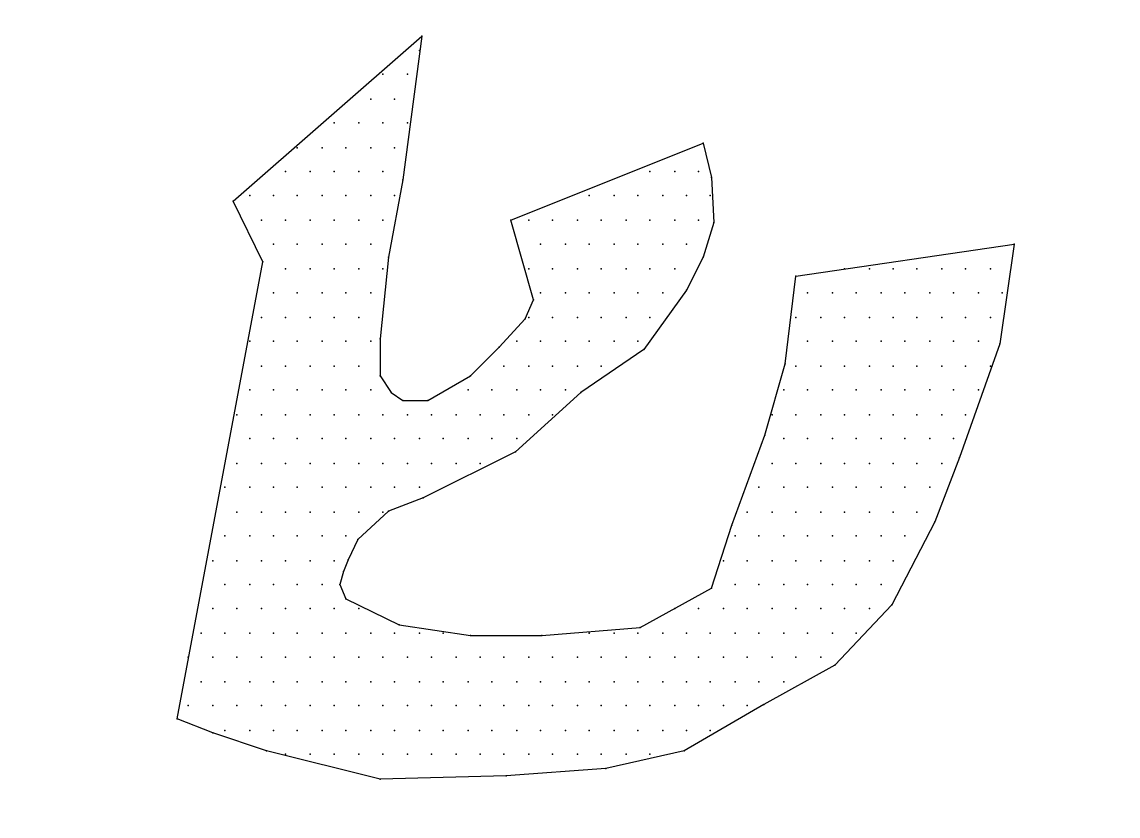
# Model space of a CAD drawing. Extents: x 180421 to 181317, y 668879 to 669680.
# Drawn here: x 180583.52 to 180588.394, y 669600.748 to 669604.28 of the extents above; entities that cross this region are included whole.
import ezdxf

# ---------------------------------------------------------------- set-up
doc = ezdxf.new("R2010")
doc.units = 0
doc.header["$LTSCALE"] = 2.5
doc.header["$MEASUREMENT"] = 0
doc.layers.add('KOTERET', color=1, linetype='CONTINUOUS')

msp = doc.modelspace()

# ---------------------------------------------------------------- linework, layer by layer
at = {"layer": 'KOTERET', "color": 1, "linetype": 'Continuous'}
for points in [[(180622.0816, 669630.2263, 0.06433), (180609.3401, 669633.7416, 0.055067), (180598.0185, 669634.0794, 0.081051), (180584.6436, 669631.3295, 0.05642), (180576.1722, 669626.9486, 0.170965), (180569.6589, 669619.3533, 0.076819), (180568.6666, 669614.8616, 0.118306), (180570.2554, 669608.0158, 0.129737), (180575.3329, 669602.2468, 0.070189), (180585.2717, 669597.0109, 0.047922), (180592.7245, 669595.116, 0.049022), (180603.3916, 669594.3507, 0.072792), (180618.9939, 669597.0531, 0.1248), (180629.2441, 669602.6585, 0.103709), (180634.8759, 669610.6232, 0.036886), (180635.2876, 669612.3703, 0.106536), (180635.0026, 669617.4954, 0.106243), (180629.9355, 669625.2332, 0.106919), (180622.0816, 669630.2263)], [(180592.9145, 669596.2614, 0.049045), (180603.36, 669595.5119, 0.072972), (180618.6666, 669598.1721, 0.125195), (180628.4524, 669603.5083, 0.103069), (180633.7886, 669611.0297, 0.035565), (180634.1422, 669612.5551, 0.105225), (180633.8994, 669617.1365, 0.105504), (180629.1227, 669624.4098, 0.107235), (180621.6594, 669629.1496, 0.064474), (180609.1765, 669632.591, 0.055181), (180598.0871, 669632.9235, 0.081162), (180585.0606, 669630.2474, 0.05669), (180576.7844, 669625.9616, 0.171614), (180570.7409, 669618.9363, 0.076301), (180569.8278, 669614.8194, 0.117637), (180571.2952, 669608.5384, 0.130118), (180575.998, 669603.2022, 0.070334), (180585.6676, 669598.1034, 0.047983), (180592.9145, 669596.2614)]]:
    msp.add_lwpolyline(points, format="xyb", dxfattribs=at)
at = {"layer": 'KOTERET', "color": 2, "linetype": 'Continuous'}
for points in [[(180584.4589, 669603.4819), (180585.2981, 669604.2156)], [(180585.2981, 669604.2156), (180585.2137, 669603.5769)], [(180585.2876, 669604.1522), (180585.2876, 669604.1522)], [(180585.1239, 669604.0467), (180585.1239, 669604.0467)], [(180585.2348, 669604.0467), (180585.2348, 669604.0467)], [(180585.0712, 669603.9358), (180585.0712, 669603.9358)], [(180585.1767, 669603.9358), (180585.1767, 669603.9358)], [(180584.9075, 669603.8303), (180584.9075, 669603.8303)], [(180585.0184, 669603.8303), (180585.0184, 669603.8303)], [(180585.1239, 669603.8303), (180585.1239, 669603.8303)], [(180585.2348, 669603.8303), (180585.2348, 669603.8303)], [(180585.694, 669603.3974), (180586.549, 669603.7405)], [(180586.549, 669603.7405), (180586.586, 669603.5875)], [(180584.7439, 669603.7194), (180584.7439, 669603.7194)], [(180584.8547, 669603.7194), (180584.8547, 669603.7194)], [(180584.9603, 669603.7194), (180584.9603, 669603.7194)], [(180585.0712, 669603.7194), (180585.0712, 669603.7194)], [(180585.1767, 669603.7194), (180585.1767, 669603.7194)], [(180584.6911, 669603.6138), (180584.6911, 669603.6138)], [(180584.802, 669603.6138), (180584.802, 669603.6138)], [(180584.9075, 669603.6138), (180584.9075, 669603.6138)], [(180585.0184, 669603.6138), (180585.0184, 669603.6138)], [(180585.1239, 669603.6138), (180585.1239, 669603.6138)], [(180586.3115, 669603.6138), (180586.3115, 669603.6138)], [(180586.4224, 669603.6138), (180586.4224, 669603.6138)], [(180586.5279, 669603.6138), (180586.5279, 669603.6138)], [(180585.2137, 669603.5769), (180585.1503, 669603.2338)], [(180586.586, 669603.5875), (180586.5965, 669603.3869)], [(180584.5328, 669603.5083), (180584.5328, 669603.5083)], [(180584.6383, 669603.5083), (180584.6383, 669603.5083)], [(180584.7439, 669603.5083), (180584.7439, 669603.5083)], [(180584.8547, 669603.5083), (180584.8547, 669603.5083)], [(180584.9603, 669603.5083), (180584.9603, 669603.5083)], [(180585.0712, 669603.5083), (180585.0712, 669603.5083)], [(180585.1767, 669603.5083), (180585.1767, 669603.5083)], [(180586.0423, 669603.5083), (180586.0423, 669603.5083)], [(180586.1532, 669603.5083), (180586.1532, 669603.5083)], [(180586.2587, 669603.5083), (180586.2587, 669603.5083)], [(180586.3696, 669603.5083), (180586.3696, 669603.5083)], [(180586.4751, 669603.5083), (180586.4751, 669603.5083)], [(180586.5807, 669603.5083), (180586.5807, 669603.5083)], [(180584.5908, 669603.2127), (180584.4589, 669603.4819)], [(180584.5856, 669603.3974), (180584.5856, 669603.3974)], [(180584.6911, 669603.3974), (180584.6911, 669603.3974)], [(180584.802, 669603.3974), (180584.802, 669603.3974)], [(180584.9075, 669603.3974), (180584.9075, 669603.3974)], [(180585.0184, 669603.3974), (180585.0184, 669603.3974)], [(180585.1239, 669603.3974), (180585.1239, 669603.3974)], [(180585.7943, 669603.0438), (180585.694, 669603.3974)], [(180585.7731, 669603.3974), (180585.7731, 669603.3974)], [(180585.8787, 669603.3974), (180585.8787, 669603.3974)], [(180585.9896, 669603.3974), (180585.9896, 669603.3974)], [(180586.0951, 669603.3974), (180586.0951, 669603.3974)], [(180586.206, 669603.3974), (180586.206, 669603.3974)], [(180586.3115, 669603.3974), (180586.3115, 669603.3974)], [(180586.4224, 669603.3974), (180586.4224, 669603.3974)], [(180586.5279, 669603.3974), (180586.5279, 669603.3974)], [(180586.5965, 669603.3869), (180586.549, 669603.2338)], [(180584.6383, 669603.2919), (180584.6383, 669603.2919)], [(180584.7439, 669603.2919), (180584.7439, 669603.2919)], [(180584.8547, 669603.2919), (180584.8547, 669603.2919)], [(180584.9603, 669603.2919), (180584.9603, 669603.2919)], [(180585.0712, 669603.2919), (180585.0712, 669603.2919)], [(180585.8259, 669603.2919), (180585.8259, 669603.2919)], [(180585.9368, 669603.2919), (180585.9368, 669603.2919)], [(180586.0423, 669603.2919), (180586.0423, 669603.2919)], [(180586.1532, 669603.2919), (180586.1532, 669603.2919)], [(180586.2587, 669603.2919), (180586.2587, 669603.2919)], [(180586.3696, 669603.2919), (180586.3696, 669603.2919)], [(180586.4751, 669603.2919), (180586.4751, 669603.2919)], [(180586.9607, 669603.1494), (180587.9319, 669603.2919)], [(180587.9319, 669603.2919), (180587.8686, 669602.8485)], [(180584.2108, 669601.1806), (180584.5908, 669603.2127)], [(180585.1503, 669603.2338), (180585.1134, 669602.8696)], [(180586.549, 669603.2338), (180586.4751, 669603.086)], [(180584.6911, 669603.181), (180584.6911, 669603.181)], [(180584.802, 669603.181), (180584.802, 669603.181)], [(180584.9075, 669603.181), (180584.9075, 669603.181)], [(180585.0184, 669603.181), (180585.0184, 669603.181)], [(180585.1239, 669603.181), (180585.1239, 669603.181)], [(180585.7731, 669603.181), (180585.7731, 669603.181)], [(180585.8787, 669603.181), (180585.8787, 669603.181)], [(180585.9896, 669603.181), (180585.9896, 669603.181)], [(180586.0951, 669603.181), (180586.0951, 669603.181)], [(180586.206, 669603.181), (180586.206, 669603.181)], [(180586.3115, 669603.181), (180586.3115, 669603.181)], [(180586.4224, 669603.181), (180586.4224, 669603.181)], [(180587.1771, 669603.181), (180587.1771, 669603.181)], [(180587.288, 669603.181), (180587.288, 669603.181)], [(180587.3935, 669603.181), (180587.3935, 669603.181)], [(180587.4991, 669603.181), (180587.4991, 669603.181)], [(180587.6099, 669603.181), (180587.6099, 669603.181)], [(180587.7155, 669603.181), (180587.7155, 669603.181)], [(180587.8264, 669603.181), (180587.8264, 669603.181)], [(180586.9132, 669602.7588), (180586.9607, 669603.1494)], [(180584.6383, 669603.0755), (180584.6383, 669603.0755)], [(180584.7439, 669603.0755), (180584.7439, 669603.0755)], [(180584.8547, 669603.0755), (180584.8547, 669603.0755)], [(180584.9603, 669603.0755), (180584.9603, 669603.0755)], [(180585.0712, 669603.0755), (180585.0712, 669603.0755)], [(180585.8259, 669603.0755), (180585.8259, 669603.0755)], [(180585.9368, 669603.0755), (180585.9368, 669603.0755)], [(180586.0423, 669603.0755), (180586.0423, 669603.0755)], [(180586.1532, 669603.0755), (180586.1532, 669603.0755)], [(180586.2587, 669603.0755), (180586.2587, 669603.0755)], [(180586.4751, 669603.086), (180586.2851, 669602.8221)], [(180586.3696, 669603.0755), (180586.3696, 669603.0755)], [(180587.0135, 669603.0755), (180587.0135, 669603.0755)], [(180587.1244, 669603.0755), (180587.1244, 669603.0755)], [(180587.2299, 669603.0755), (180587.2299, 669603.0755)], [(180587.3408, 669603.0755), (180587.3408, 669603.0755)], [(180587.4463, 669603.0755), (180587.4463, 669603.0755)], [(180587.5572, 669603.0755), (180587.5572, 669603.0755)], [(180587.6627, 669603.0755), (180587.6627, 669603.0755)], [(180587.7736, 669603.0755), (180587.7736, 669603.0755)], [(180587.8791, 669603.0755), (180587.8791, 669603.0755)], [(180585.7573, 669602.9594), (180585.7943, 669603.0438)], [(180584.5856, 669602.9646), (180584.5856, 669602.9646)], [(180584.6911, 669602.9646), (180584.6911, 669602.9646)], [(180584.802, 669602.9646), (180584.802, 669602.9646)], [(180584.9075, 669602.9646), (180584.9075, 669602.9646)], [(180585.0184, 669602.9646), (180585.0184, 669602.9646)], [(180585.6412, 669602.8327), (180585.7573, 669602.9594)], [(180585.7731, 669602.9646), (180585.7731, 669602.9646)], [(180585.8787, 669602.9646), (180585.8787, 669602.9646)], [(180585.9896, 669602.9646), (180585.9896, 669602.9646)], [(180586.0951, 669602.9646), (180586.0951, 669602.9646)], [(180586.206, 669602.9646), (180586.206, 669602.9646)], [(180586.3115, 669602.9646), (180586.3115, 669602.9646)], [(180586.9607, 669602.9646), (180586.9607, 669602.9646)], [(180587.0716, 669602.9646), (180587.0716, 669602.9646)], [(180587.1771, 669602.9646), (180587.1771, 669602.9646)], [(180587.288, 669602.9646), (180587.288, 669602.9646)], [(180587.3935, 669602.9646), (180587.3935, 669602.9646)], [(180587.4991, 669602.9646), (180587.4991, 669602.9646)], [(180587.6099, 669602.9646), (180587.6099, 669602.9646)], [(180587.7155, 669602.9646), (180587.7155, 669602.9646)], [(180587.8264, 669602.9646), (180587.8264, 669602.9646)], [(180584.5328, 669602.8591), (180584.5328, 669602.8591)], [(180584.6383, 669602.8591), (180584.6383, 669602.8591)], [(180584.7439, 669602.8591), (180584.7439, 669602.8591)], [(180584.8547, 669602.8591), (180584.8547, 669602.8591)], [(180584.9603, 669602.8591), (180584.9603, 669602.8591)], [(180585.0712, 669602.8591), (180585.0712, 669602.8591)], [(180585.1134, 669602.8696), (180585.1134, 669602.706)], [(180585.7204, 669602.8591), (180585.7204, 669602.8591)], [(180585.8259, 669602.8591), (180585.8259, 669602.8591)], [(180585.9368, 669602.8591), (180585.9368, 669602.8591)], [(180586.0423, 669602.8591), (180586.0423, 669602.8591)], [(180586.1532, 669602.8591), (180586.1532, 669602.8591)], [(180586.2587, 669602.8591), (180586.2587, 669602.8591)], [(180587.0135, 669602.8591), (180587.0135, 669602.8591)], [(180587.1244, 669602.8591), (180587.1244, 669602.8591)], [(180587.2299, 669602.8591), (180587.2299, 669602.8591)], [(180587.3408, 669602.8591), (180587.3408, 669602.8591)], [(180587.4463, 669602.8591), (180587.4463, 669602.8591)], [(180587.5572, 669602.8591), (180587.5572, 669602.8591)], [(180587.6627, 669602.8591), (180587.6627, 669602.8591)], [(180587.7736, 669602.8591), (180587.7736, 669602.8591)], [(180585.5145, 669602.706), (180585.6412, 669602.8327)], [(180586.2851, 669602.8221), (180586.0054, 669602.6321)], [(180587.8686, 669602.8485), (180587.6891, 669602.3418)], [(180584.5856, 669602.7482), (180584.5856, 669602.7482)], [(180584.6911, 669602.7482), (180584.6911, 669602.7482)], [(180584.802, 669602.7482), (180584.802, 669602.7482)], [(180584.9075, 669602.7482), (180584.9075, 669602.7482)], [(180585.0184, 669602.7482), (180585.0184, 669602.7482)], [(180585.6623, 669602.7482), (180585.6623, 669602.7482)], [(180585.7731, 669602.7482), (180585.7731, 669602.7482)], [(180585.8787, 669602.7482), (180585.8787, 669602.7482)], [(180585.9896, 669602.7482), (180585.9896, 669602.7482)], [(180586.0951, 669602.7482), (180586.0951, 669602.7482)], [(180586.8235, 669602.4421), (180586.9132, 669602.7588)], [(180586.9607, 669602.7482), (180586.9607, 669602.7482)], [(180587.0716, 669602.7482), (180587.0716, 669602.7482)], [(180587.1771, 669602.7482), (180587.1771, 669602.7482)], [(180587.288, 669602.7482), (180587.288, 669602.7482)], [(180587.3935, 669602.7482), (180587.3935, 669602.7482)], [(180587.4991, 669602.7482), (180587.4991, 669602.7482)], [(180587.6099, 669602.7482), (180587.6099, 669602.7482)], [(180587.7155, 669602.7482), (180587.7155, 669602.7482)], [(180587.8264, 669602.7482), (180587.8264, 669602.7482)], [(180585.1134, 669602.706), (180585.1609, 669602.6321)], [(180585.3245, 669602.5952), (180585.5145, 669602.706)], [(180584.5328, 669602.6427), (180584.5328, 669602.6427)], [(180584.6383, 669602.6427), (180584.6383, 669602.6427)], [(180584.7439, 669602.6427), (180584.7439, 669602.6427)], [(180584.8547, 669602.6427), (180584.8547, 669602.6427)], [(180584.9603, 669602.6427), (180584.9603, 669602.6427)], [(180585.0712, 669602.6427), (180585.0712, 669602.6427)], [(180585.1609, 669602.6321), (180585.2137, 669602.5952)], [(180585.504, 669602.6427), (180585.504, 669602.6427)], [(180585.6095, 669602.6427), (180585.6095, 669602.6427)], [(180586.0054, 669602.6321), (180585.7151, 669602.3682)], [(180585.7204, 669602.6427), (180585.7204, 669602.6427)], [(180585.8259, 669602.6427), (180585.8259, 669602.6427)], [(180585.9368, 669602.6427), (180585.9368, 669602.6427)], [(180586.908, 669602.6427), (180586.908, 669602.6427)], [(180587.0135, 669602.6427), (180587.0135, 669602.6427)], [(180587.1244, 669602.6427), (180587.1244, 669602.6427)], [(180587.2299, 669602.6427), (180587.2299, 669602.6427)], [(180587.3408, 669602.6427), (180587.3408, 669602.6427)], [(180587.4463, 669602.6427), (180587.4463, 669602.6427)], [(180587.5572, 669602.6427), (180587.5572, 669602.6427)], [(180587.6627, 669602.6427), (180587.6627, 669602.6427)], [(180587.7736, 669602.6427), (180587.7736, 669602.6427)], [(180585.2137, 669602.5952), (180585.3245, 669602.5952)], [(180584.4747, 669602.5318), (180584.4747, 669602.5318)], [(180584.5856, 669602.5318), (180584.5856, 669602.5318)], [(180584.6911, 669602.5318), (180584.6911, 669602.5318)], [(180584.802, 669602.5318), (180584.802, 669602.5318)], [(180584.9075, 669602.5318), (180584.9075, 669602.5318)], [(180585.0184, 669602.5318), (180585.0184, 669602.5318)], [(180585.1239, 669602.5318), (180585.1239, 669602.5318)], [(180585.2348, 669602.5318), (180585.2348, 669602.5318)], [(180585.3403, 669602.5318), (180585.3403, 669602.5318)], [(180585.4512, 669602.5318), (180585.4512, 669602.5318)], [(180585.5567, 669602.5318), (180585.5567, 669602.5318)], [(180585.6623, 669602.5318), (180585.6623, 669602.5318)], [(180585.7731, 669602.5318), (180585.7731, 669602.5318)], [(180585.8787, 669602.5318), (180585.8787, 669602.5318)], [(180586.8552, 669602.5318), (180586.8552, 669602.5318)], [(180586.9607, 669602.5318), (180586.9607, 669602.5318)], [(180587.0716, 669602.5318), (180587.0716, 669602.5318)], [(180587.1771, 669602.5318), (180587.1771, 669602.5318)], [(180587.288, 669602.5318), (180587.288, 669602.5318)], [(180587.3935, 669602.5318), (180587.3935, 669602.5318)], [(180587.4991, 669602.5318), (180587.4991, 669602.5318)], [(180587.6099, 669602.5318), (180587.6099, 669602.5318)], [(180587.7155, 669602.5318), (180587.7155, 669602.5318)], [(180584.5328, 669602.4263), (180584.5328, 669602.4263)], [(180584.6383, 669602.4263), (180584.6383, 669602.4263)], [(180584.7439, 669602.4263), (180584.7439, 669602.4263)], [(180584.8547, 669602.4263), (180584.8547, 669602.4263)], [(180584.9603, 669602.4263), (180584.9603, 669602.4263)], [(180585.0712, 669602.4263), (180585.0712, 669602.4263)], [(180585.1767, 669602.4263), (180585.1767, 669602.4263)], [(180585.2876, 669602.4263), (180585.2876, 669602.4263)], [(180585.3931, 669602.4263), (180585.3931, 669602.4263)], [(180585.504, 669602.4263), (180585.504, 669602.4263)], [(180585.6095, 669602.4263), (180585.6095, 669602.4263)], [(180585.7204, 669602.4263), (180585.7204, 669602.4263)], [(180586.6757, 669602.041), (180586.8235, 669602.4421)], [(180586.908, 669602.4263), (180586.908, 669602.4263)], [(180587.0135, 669602.4263), (180587.0135, 669602.4263)], [(180587.1244, 669602.4263), (180587.1244, 669602.4263)], [(180587.2299, 669602.4263), (180587.2299, 669602.4263)], [(180587.3408, 669602.4263), (180587.3408, 669602.4263)], [(180587.4463, 669602.4263), (180587.4463, 669602.4263)], [(180587.5572, 669602.4263), (180587.5572, 669602.4263)], [(180587.6627, 669602.4263), (180587.6627, 669602.4263)], [(180585.7151, 669602.3682), (180585.3034, 669602.1624)], [(180587.6891, 669602.3418), (180587.5783, 669602.0568)], [(180584.4747, 669602.3154), (180584.4747, 669602.3154)], [(180584.5856, 669602.3154), (180584.5856, 669602.3154)], [(180584.6911, 669602.3154), (180584.6911, 669602.3154)], [(180584.802, 669602.3154), (180584.802, 669602.3154)], [(180584.9075, 669602.3154), (180584.9075, 669602.3154)], [(180585.0184, 669602.3154), (180585.0184, 669602.3154)], [(180585.1239, 669602.3154), (180585.1239, 669602.3154)], [(180585.2348, 669602.3154), (180585.2348, 669602.3154)], [(180585.3403, 669602.3154), (180585.3403, 669602.3154)], [(180585.4512, 669602.3154), (180585.4512, 669602.3154)], [(180585.5567, 669602.3154), (180585.5567, 669602.3154)], [(180586.8552, 669602.3154), (180586.8552, 669602.3154)], [(180586.9607, 669602.3154), (180586.9607, 669602.3154)], [(180587.0716, 669602.3154), (180587.0716, 669602.3154)], [(180587.1771, 669602.3154), (180587.1771, 669602.3154)], [(180587.288, 669602.3154), (180587.288, 669602.3154)], [(180587.3935, 669602.3154), (180587.3935, 669602.3154)], [(180587.4991, 669602.3154), (180587.4991, 669602.3154)], [(180587.6099, 669602.3154), (180587.6099, 669602.3154)], [(180584.4219, 669602.2099), (180584.4219, 669602.2099)], [(180584.5328, 669602.2099), (180584.5328, 669602.2099)], [(180584.6383, 669602.2099), (180584.6383, 669602.2099)], [(180584.7439, 669602.2099), (180584.7439, 669602.2099)], [(180584.8547, 669602.2099), (180584.8547, 669602.2099)], [(180584.9603, 669602.2099), (180584.9603, 669602.2099)], [(180585.0712, 669602.2099), (180585.0712, 669602.2099)], [(180585.1767, 669602.2099), (180585.1767, 669602.2099)], [(180585.2876, 669602.2099), (180585.2876, 669602.2099)], [(180586.7971, 669602.2099), (180586.7971, 669602.2099)], [(180586.908, 669602.2099), (180586.908, 669602.2099)], [(180587.0135, 669602.2099), (180587.0135, 669602.2099)], [(180587.1244, 669602.2099), (180587.1244, 669602.2099)], [(180587.2299, 669602.2099), (180587.2299, 669602.2099)], [(180587.3408, 669602.2099), (180587.3408, 669602.2099)], [(180587.4463, 669602.2099), (180587.4463, 669602.2099)], [(180587.5572, 669602.2099), (180587.5572, 669602.2099)], [(180585.3034, 669602.1624), (180585.1503, 669602.1043)], [(180584.4747, 669602.099), (180584.4747, 669602.099)], [(180584.5856, 669602.099), (180584.5856, 669602.099)], [(180584.6911, 669602.099), (180584.6911, 669602.099)], [(180584.802, 669602.099), (180584.802, 669602.099)], [(180584.9075, 669602.099), (180584.9075, 669602.099)], [(180585.1503, 669602.1043), (180585.0131, 669601.9776)], [(180585.0184, 669602.099), (180585.0184, 669602.099)], [(180585.1239, 669602.099), (180585.1239, 669602.099)], [(180586.7443, 669602.099), (180586.7443, 669602.099)], [(180586.8552, 669602.099), (180586.8552, 669602.099)], [(180586.9607, 669602.099), (180586.9607, 669602.099)], [(180587.0716, 669602.099), (180587.0716, 669602.099)], [(180587.1771, 669602.099), (180587.1771, 669602.099)], [(180587.288, 669602.099), (180587.288, 669602.099)], [(180587.3935, 669602.099), (180587.3935, 669602.099)], [(180587.4991, 669602.099), (180587.4991, 669602.099)], [(180586.586, 669601.7612), (180586.6757, 669602.041)], [(180587.5783, 669602.0568), (180587.3883, 669601.6873)], [(180584.4219, 669601.9935), (180584.4219, 669601.9935)], [(180584.5328, 669601.9935), (180584.5328, 669601.9935)], [(180584.6383, 669601.9935), (180584.6383, 669601.9935)], [(180584.7439, 669601.9935), (180584.7439, 669601.9935)], [(180584.8547, 669601.9935), (180584.8547, 669601.9935)], [(180584.9603, 669601.9935), (180584.9603, 669601.9935)], [(180586.6915, 669601.9935), (180586.6915, 669601.9935)], [(180586.7971, 669601.9935), (180586.7971, 669601.9935)], [(180586.908, 669601.9935), (180586.908, 669601.9935)], [(180587.0135, 669601.9935), (180587.0135, 669601.9935)], [(180587.1244, 669601.9935), (180587.1244, 669601.9935)], [(180587.2299, 669601.9935), (180587.2299, 669601.9935)], [(180587.3408, 669601.9935), (180587.3408, 669601.9935)], [(180587.4463, 669601.9935), (180587.4463, 669601.9935)], [(180585.0131, 669601.9776), (180584.9709, 669601.8879)], [(180584.9709, 669601.8879), (180584.9498, 669601.8351)], [(180584.3692, 669601.8826), (180584.3692, 669601.8826)], [(180584.4747, 669601.8826), (180584.4747, 669601.8826)], [(180584.5856, 669601.8826), (180584.5856, 669601.8826)], [(180584.6911, 669601.8826), (180584.6911, 669601.8826)], [(180584.802, 669601.8826), (180584.802, 669601.8826)], [(180584.9075, 669601.8826), (180584.9075, 669601.8826)], [(180584.9498, 669601.8351), (180584.9339, 669601.777)], [(180586.6388, 669601.8826), (180586.6388, 669601.8826)], [(180586.7443, 669601.8826), (180586.7443, 669601.8826)], [(180586.8552, 669601.8826), (180586.8552, 669601.8826)], [(180586.9607, 669601.8826), (180586.9607, 669601.8826)], [(180587.0716, 669601.8826), (180587.0716, 669601.8826)], [(180587.1771, 669601.8826), (180587.1771, 669601.8826)], [(180587.288, 669601.8826), (180587.288, 669601.8826)], [(180587.3935, 669601.8826), (180587.3935, 669601.8826)], [(180584.4219, 669601.777), (180584.4219, 669601.777)], [(180584.5328, 669601.777), (180584.5328, 669601.777)], [(180584.6383, 669601.777), (180584.6383, 669601.777)], [(180584.7439, 669601.777), (180584.7439, 669601.777)], [(180584.8547, 669601.777), (180584.8547, 669601.777)], [(180584.9339, 669601.777), (180584.9603, 669601.7137)], [(180586.2693, 669601.587), (180586.586, 669601.7612)], [(180586.6915, 669601.777), (180586.6915, 669601.777)], [(180586.7971, 669601.777), (180586.7971, 669601.777)], [(180586.908, 669601.777), (180586.908, 669601.777)], [(180587.0135, 669601.777), (180587.0135, 669601.777)], [(180587.1244, 669601.777), (180587.1244, 669601.777)], [(180587.2299, 669601.777), (180587.2299, 669601.777)], [(180587.3408, 669601.777), (180587.3408, 669601.777)], [(180584.9603, 669601.7137), (180585.1978, 669601.5976)], [(180584.3692, 669601.6715), (180584.3692, 669601.6715)], [(180584.4747, 669601.6715), (180584.4747, 669601.6715)], [(180584.5856, 669601.6715), (180584.5856, 669601.6715)], [(180584.6911, 669601.6715), (180584.6911, 669601.6715)], [(180584.802, 669601.6715), (180584.802, 669601.6715)], [(180584.9075, 669601.6715), (180584.9075, 669601.6715)], [(180585.0184, 669601.6715), (180585.0184, 669601.6715)], [(180586.4224, 669601.6715), (180586.4224, 669601.6715)], [(180586.5279, 669601.6715), (180586.5279, 669601.6715)], [(180586.6388, 669601.6715), (180586.6388, 669601.6715)], [(180586.7443, 669601.6715), (180586.7443, 669601.6715)], [(180586.8552, 669601.6715), (180586.8552, 669601.6715)], [(180586.9607, 669601.6715), (180586.9607, 669601.6715)], [(180587.0716, 669601.6715), (180587.0716, 669601.6715)], [(180587.3883, 669601.6873), (180587.1349, 669601.4181)], [(180587.1771, 669601.6715), (180587.1771, 669601.6715)], [(180587.288, 669601.6715), (180587.288, 669601.6715)], [(180585.1978, 669601.5976), (180585.5145, 669601.5501)], [(180584.3164, 669601.5606), (180584.3164, 669601.5606)], [(180584.4219, 669601.5606), (180584.4219, 669601.5606)], [(180584.5328, 669601.5606), (180584.5328, 669601.5606)], [(180584.6383, 669601.5606), (180584.6383, 669601.5606)], [(180584.7439, 669601.5606), (180584.7439, 669601.5606)], [(180584.8547, 669601.5606), (180584.8547, 669601.5606)], [(180584.9603, 669601.5606), (180584.9603, 669601.5606)], [(180585.0712, 669601.5606), (180585.0712, 669601.5606)], [(180585.1767, 669601.5606), (180585.1767, 669601.5606)], [(180585.2876, 669601.5606), (180585.2876, 669601.5606)], [(180585.3931, 669601.5606), (180585.3931, 669601.5606)], [(180585.5145, 669601.5501), (180585.8312, 669601.5501)], [(180585.8312, 669601.5501), (180586.2693, 669601.587)], [(180586.0423, 669601.5606), (180586.0423, 669601.5606)], [(180586.1532, 669601.5606), (180586.1532, 669601.5606)], [(180586.2587, 669601.5606), (180586.2587, 669601.5606)], [(180586.3696, 669601.5606), (180586.3696, 669601.5606)], [(180586.4751, 669601.5606), (180586.4751, 669601.5606)], [(180586.5807, 669601.5606), (180586.5807, 669601.5606)], [(180586.6915, 669601.5606), (180586.6915, 669601.5606)], [(180586.7971, 669601.5606), (180586.7971, 669601.5606)], [(180586.908, 669601.5606), (180586.908, 669601.5606)], [(180587.0135, 669601.5606), (180587.0135, 669601.5606)], [(180587.1244, 669601.5606), (180587.1244, 669601.5606)], [(180587.2299, 669601.5606), (180587.2299, 669601.5606)], [(180584.2583, 669601.4551), (180584.2583, 669601.4551)], [(180584.3692, 669601.4551), (180584.3692, 669601.4551)], [(180584.4747, 669601.4551), (180584.4747, 669601.4551)], [(180584.5856, 669601.4551), (180584.5856, 669601.4551)], [(180584.6911, 669601.4551), (180584.6911, 669601.4551)], [(180584.802, 669601.4551), (180584.802, 669601.4551)], [(180584.9075, 669601.4551), (180584.9075, 669601.4551)], [(180585.0184, 669601.4551), (180585.0184, 669601.4551)], [(180585.1239, 669601.4551), (180585.1239, 669601.4551)], [(180585.2348, 669601.4551), (180585.2348, 669601.4551)], [(180585.3403, 669601.4551), (180585.3403, 669601.4551)], [(180585.4512, 669601.4551), (180585.4512, 669601.4551)], [(180585.5567, 669601.4551), (180585.5567, 669601.4551)], [(180585.6623, 669601.4551), (180585.6623, 669601.4551)], [(180585.7731, 669601.4551), (180585.7731, 669601.4551)], [(180585.8787, 669601.4551), (180585.8787, 669601.4551)], [(180585.9896, 669601.4551), (180585.9896, 669601.4551)], [(180586.0951, 669601.4551), (180586.0951, 669601.4551)], [(180586.206, 669601.4551), (180586.206, 669601.4551)], [(180586.3115, 669601.4551), (180586.3115, 669601.4551)], [(180586.4224, 669601.4551), (180586.4224, 669601.4551)], [(180586.5279, 669601.4551), (180586.5279, 669601.4551)], [(180586.6388, 669601.4551), (180586.6388, 669601.4551)], [(180586.7443, 669601.4551), (180586.7443, 669601.4551)], [(180586.8552, 669601.4551), (180586.8552, 669601.4551)], [(180586.9607, 669601.4551), (180586.9607, 669601.4551)], [(180587.0716, 669601.4551), (180587.0716, 669601.4551)], [(180587.1349, 669601.4181), (180586.8182, 669601.244)], [(180584.3164, 669601.3442), (180584.3164, 669601.3442)], [(180584.4219, 669601.3442), (180584.4219, 669601.3442)], [(180584.5328, 669601.3442), (180584.5328, 669601.3442)], [(180584.6383, 669601.3442), (180584.6383, 669601.3442)], [(180584.7439, 669601.3442), (180584.7439, 669601.3442)], [(180584.8547, 669601.3442), (180584.8547, 669601.3442)], [(180584.9603, 669601.3442), (180584.9603, 669601.3442)], [(180585.0712, 669601.3442), (180585.0712, 669601.3442)], [(180585.1767, 669601.3442), (180585.1767, 669601.3442)], [(180585.2876, 669601.3442), (180585.2876, 669601.3442)], [(180585.3931, 669601.3442), (180585.3931, 669601.3442)], [(180585.504, 669601.3442), (180585.504, 669601.3442)], [(180585.6095, 669601.3442), (180585.6095, 669601.3442)], [(180585.7204, 669601.3442), (180585.7204, 669601.3442)], [(180585.8259, 669601.3442), (180585.8259, 669601.3442)], [(180585.9368, 669601.3442), (180585.9368, 669601.3442)], [(180586.0423, 669601.3442), (180586.0423, 669601.3442)], [(180586.1532, 669601.3442), (180586.1532, 669601.3442)], [(180586.2587, 669601.3442), (180586.2587, 669601.3442)], [(180586.3696, 669601.3442), (180586.3696, 669601.3442)], [(180586.4751, 669601.3442), (180586.4751, 669601.3442)], [(180586.5807, 669601.3442), (180586.5807, 669601.3442)], [(180586.6915, 669601.3442), (180586.6915, 669601.3442)], [(180586.7971, 669601.3442), (180586.7971, 669601.3442)], [(180586.908, 669601.3442), (180586.908, 669601.3442)], [(180584.2583, 669601.2387), (180584.2583, 669601.2387)], [(180584.3692, 669601.2387), (180584.3692, 669601.2387)], [(180584.4747, 669601.2387), (180584.4747, 669601.2387)], [(180584.5856, 669601.2387), (180584.5856, 669601.2387)], [(180584.6911, 669601.2387), (180584.6911, 669601.2387)], [(180584.802, 669601.2387), (180584.802, 669601.2387)], [(180584.9075, 669601.2387), (180584.9075, 669601.2387)], [(180585.0184, 669601.2387), (180585.0184, 669601.2387)], [(180585.1239, 669601.2387), (180585.1239, 669601.2387)], [(180585.2348, 669601.2387), (180585.2348, 669601.2387)], [(180585.3403, 669601.2387), (180585.3403, 669601.2387)], [(180585.4512, 669601.2387), (180585.4512, 669601.2387)], [(180585.5567, 669601.2387), (180585.5567, 669601.2387)], [(180585.6623, 669601.2387), (180585.6623, 669601.2387)], [(180585.7731, 669601.2387), (180585.7731, 669601.2387)], [(180585.8787, 669601.2387), (180585.8787, 669601.2387)], [(180585.9896, 669601.2387), (180585.9896, 669601.2387)], [(180586.0951, 669601.2387), (180586.0951, 669601.2387)], [(180586.206, 669601.2387), (180586.206, 669601.2387)], [(180586.3115, 669601.2387), (180586.3115, 669601.2387)], [(180586.4224, 669601.2387), (180586.4224, 669601.2387)], [(180586.8182, 669601.244), (180586.4646, 669601.0381)], [(180586.5279, 669601.2387), (180586.5279, 669601.2387)], [(180586.6388, 669601.2387), (180586.6388, 669601.2387)], [(180586.7443, 669601.2387), (180586.7443, 669601.2387)], [(180584.3692, 669601.1173), (180584.2108, 669601.1806)], [(180584.6067, 669601.0381), (180584.3692, 669601.1173)], [(180584.4219, 669601.1278), (180584.4219, 669601.1278)], [(180584.5328, 669601.1278), (180584.5328, 669601.1278)], [(180584.6383, 669601.1278), (180584.6383, 669601.1278)], [(180584.7439, 669601.1278), (180584.7439, 669601.1278)], [(180584.8547, 669601.1278), (180584.8547, 669601.1278)], [(180584.9603, 669601.1278), (180584.9603, 669601.1278)], [(180585.0712, 669601.1278), (180585.0712, 669601.1278)], [(180585.1767, 669601.1278), (180585.1767, 669601.1278)], [(180585.2876, 669601.1278), (180585.2876, 669601.1278)], [(180585.3931, 669601.1278), (180585.3931, 669601.1278)], [(180585.504, 669601.1278), (180585.504, 669601.1278)], [(180585.6095, 669601.1278), (180585.6095, 669601.1278)], [(180585.7204, 669601.1278), (180585.7204, 669601.1278)], [(180585.8259, 669601.1278), (180585.8259, 669601.1278)], [(180585.9368, 669601.1278), (180585.9368, 669601.1278)], [(180586.0423, 669601.1278), (180586.0423, 669601.1278)], [(180586.1532, 669601.1278), (180586.1532, 669601.1278)], [(180586.2587, 669601.1278), (180586.2587, 669601.1278)], [(180586.3696, 669601.1278), (180586.3696, 669601.1278)], [(180586.4751, 669601.1278), (180586.4751, 669601.1278)], [(180586.5807, 669601.1278), (180586.5807, 669601.1278)], [(180585.1134, 669600.9114), (180584.6067, 669601.0381)], [(180584.6911, 669601.0223), (180584.6911, 669601.0223)], [(180584.802, 669601.0223), (180584.802, 669601.0223)], [(180584.9075, 669601.0223), (180584.9075, 669601.0223)], [(180585.0184, 669601.0223), (180585.0184, 669601.0223)], [(180585.1239, 669601.0223), (180585.1239, 669601.0223)], [(180585.2348, 669601.0223), (180585.2348, 669601.0223)], [(180585.3403, 669601.0223), (180585.3403, 669601.0223)], [(180585.4512, 669601.0223), (180585.4512, 669601.0223)], [(180585.5567, 669601.0223), (180585.5567, 669601.0223)], [(180585.6623, 669601.0223), (180585.6623, 669601.0223)], [(180585.7731, 669601.0223), (180585.7731, 669601.0223)], [(180585.8787, 669601.0223), (180585.8787, 669601.0223)], [(180585.9896, 669601.0223), (180585.9896, 669601.0223)], [(180586.0951, 669601.0223), (180586.0951, 669601.0223)], [(180586.4646, 669601.0381), (180586.1162, 669600.9589)], [(180586.206, 669601.0223), (180586.206, 669601.0223)], [(180586.3115, 669601.0223), (180586.3115, 669601.0223)], [(180586.1162, 669600.9589), (180585.6729, 669600.9273)], [(180585.6729, 669600.9273), (180585.1134, 669600.9114)]]:
    msp.add_lwpolyline(points, dxfattribs=at)
at = {"layer": 'KOTERET', "color": 1}
for p in [(180585.2981, 669604.2156), (180585.2981, 669604.2156), (180585.2876, 669604.1522), (180585.2876, 669604.1522), (180585.1239, 669604.0467), (180585.1239, 669604.0467), (180585.2348, 669604.0467), (180585.2348, 669604.0467), (180585.0712, 669603.9358), (180585.0712, 669603.9358), (180585.1767, 669603.9358), (180585.1767, 669603.9358), (180584.9075, 669603.8303), (180584.9075, 669603.8303), (180585.0184, 669603.8303), (180585.0184, 669603.8303), (180585.1239, 669603.8303), (180585.1239, 669603.8303), (180585.2348, 669603.8303), (180585.2348, 669603.8303), (180586.549, 669603.7405), (180586.549, 669603.7405), (180584.7439, 669603.7194), (180584.7439, 669603.7194), (180584.8547, 669603.7194), (180584.8547, 669603.7194), (180584.9603, 669603.7194), (180584.9603, 669603.7194), (180585.0712, 669603.7194), (180585.0712, 669603.7194), (180585.1767, 669603.7194), (180585.1767, 669603.7194), (180584.6911, 669603.6138), (180584.6911, 669603.6138), (180584.802, 669603.6138), (180584.802, 669603.6138), (180584.9075, 669603.6138), (180584.9075, 669603.6138), (180585.0184, 669603.6138), (180585.0184, 669603.6138), (180585.1239, 669603.6138), (180585.1239, 669603.6138), (180586.3115, 669603.6138), (180586.3115, 669603.6138), (180586.4224, 669603.6138), (180586.4224, 669603.6138), (180586.5279, 669603.6138), (180586.5279, 669603.6138), (180585.2137, 669603.5769), (180585.2137, 669603.5769), (180586.586, 669603.5875), (180586.586, 669603.5875), (180584.5328, 669603.5083), (180584.5328, 669603.5083), (180584.6383, 669603.5083), (180584.6383, 669603.5083), (180584.7439, 669603.5083), (180584.7439, 669603.5083), (180584.8547, 669603.5083), (180584.8547, 669603.5083), (180584.9603, 669603.5083), (180584.9603, 669603.5083), (180585.0712, 669603.5083), (180585.0712, 669603.5083), (180585.1767, 669603.5083), (180585.1767, 669603.5083), (180586.0423, 669603.5083), (180586.0423, 669603.5083), (180586.1532, 669603.5083), (180586.1532, 669603.5083), (180586.2587, 669603.5083), (180586.2587, 669603.5083), (180586.3696, 669603.5083), (180586.3696, 669603.5083), (180586.4751, 669603.5083), (180586.4751, 669603.5083), (180586.5807, 669603.5083), (180586.5807, 669603.5083), (180584.4589, 669603.4819), (180584.4589, 669603.4819), (180584.5856, 669603.3974), (180584.5856, 669603.3974), (180584.6911, 669603.3974), (180584.6911, 669603.3974), (180584.802, 669603.3974), (180584.802, 669603.3974), (180584.9075, 669603.3974), (180584.9075, 669603.3974), (180585.0184, 669603.3974), (180585.0184, 669603.3974), (180585.1239, 669603.3974), (180585.1239, 669603.3974), (180585.694, 669603.3974), (180585.694, 669603.3974), (180585.7731, 669603.3974), (180585.7731, 669603.3974), (180585.8787, 669603.3974), (180585.8787, 669603.3974), (180585.9896, 669603.3974), (180585.9896, 669603.3974), (180586.0951, 669603.3974), (180586.0951, 669603.3974), (180586.206, 669603.3974), (180586.206, 669603.3974), (180586.3115, 669603.3974), (180586.3115, 669603.3974), (180586.4224, 669603.3974), (180586.4224, 669603.3974), (180586.5279, 669603.3974), (180586.5279, 669603.3974), (180586.5965, 669603.3869), (180586.5965, 669603.3869), (180584.6383, 669603.2919), (180584.6383, 669603.2919), (180584.7439, 669603.2919), (180584.7439, 669603.2919), (180584.8547, 669603.2919), (180584.8547, 669603.2919), (180584.9603, 669603.2919), (180584.9603, 669603.2919), (180585.0712, 669603.2919), (180585.0712, 669603.2919), (180585.8259, 669603.2919), (180585.8259, 669603.2919), (180585.9368, 669603.2919), (180585.9368, 669603.2919), (180586.0423, 669603.2919), (180586.0423, 669603.2919), (180586.1532, 669603.2919), (180586.1532, 669603.2919), (180586.2587, 669603.2919), (180586.2587, 669603.2919), (180586.3696, 669603.2919), (180586.3696, 669603.2919), (180586.4751, 669603.2919), (180586.4751, 669603.2919), (180587.9319, 669603.2919), (180587.9319, 669603.2919), (180584.5908, 669603.2127), (180584.5908, 669603.2127), (180585.1503, 669603.2338), (180585.1503, 669603.2338), (180586.549, 669603.2338), (180586.549, 669603.2338), (180584.6911, 669603.181), (180584.6911, 669603.181), (180584.802, 669603.181), (180584.802, 669603.181), (180584.9075, 669603.181), (180584.9075, 669603.181), (180585.0184, 669603.181), (180585.0184, 669603.181), (180585.1239, 669603.181), (180585.1239, 669603.181), (180585.7731, 669603.181), (180585.7731, 669603.181), (180585.8787, 669603.181), (180585.8787, 669603.181), (180585.9896, 669603.181), (180585.9896, 669603.181), (180586.0951, 669603.181), (180586.0951, 669603.181), (180586.206, 669603.181), (180586.206, 669603.181), (180586.3115, 669603.181), (180586.3115, 669603.181), (180586.4224, 669603.181), (180586.4224, 669603.181), (180587.1771, 669603.181), (180587.1771, 669603.181), (180587.288, 669603.181), (180587.288, 669603.181), (180587.3935, 669603.181), (180587.3935, 669603.181), (180587.4991, 669603.181), (180587.4991, 669603.181), (180587.6099, 669603.181), (180587.6099, 669603.181), (180587.7155, 669603.181), (180587.7155, 669603.181), (180587.8264, 669603.181), (180587.8264, 669603.181), (180586.9607, 669603.1494), (180586.9607, 669603.1494), (180584.6383, 669603.0755), (180584.6383, 669603.0755), (180584.7439, 669603.0755), (180584.7439, 669603.0755), (180584.8547, 669603.0755), (180584.8547, 669603.0755), (180584.9603, 669603.0755), (180584.9603, 669603.0755), (180585.0712, 669603.0755), (180585.0712, 669603.0755), (180585.8259, 669603.0755), (180585.8259, 669603.0755), (180585.9368, 669603.0755), (180585.9368, 669603.0755), (180586.0423, 669603.0755), (180586.0423, 669603.0755), (180586.1532, 669603.0755), (180586.1532, 669603.0755), (180586.2587, 669603.0755), (180586.2587, 669603.0755), (180586.3696, 669603.0755), (180586.3696, 669603.0755), (180586.4751, 669603.086), (180586.4751, 669603.086), (180587.0135, 669603.0755), (180587.0135, 669603.0755), (180587.1244, 669603.0755), (180587.1244, 669603.0755), (180587.2299, 669603.0755), (180587.2299, 669603.0755), (180587.3408, 669603.0755), (180587.3408, 669603.0755), (180587.4463, 669603.0755), (180587.4463, 669603.0755), (180587.5572, 669603.0755), (180587.5572, 669603.0755), (180587.6627, 669603.0755), (180587.6627, 669603.0755), (180587.7736, 669603.0755), (180587.7736, 669603.0755), (180587.8791, 669603.0755), (180587.8791, 669603.0755), (180585.7943, 669603.0438), (180585.7943, 669603.0438), (180584.5856, 669602.9646), (180584.5856, 669602.9646), (180584.6911, 669602.9646), (180584.6911, 669602.9646), (180584.802, 669602.9646), (180584.802, 669602.9646), (180584.9075, 669602.9646), (180584.9075, 669602.9646), (180585.0184, 669602.9646), (180585.0184, 669602.9646), (180585.7573, 669602.9594), (180585.7573, 669602.9594), (180585.7731, 669602.9646), (180585.7731, 669602.9646), (180585.8787, 669602.9646), (180585.8787, 669602.9646), (180585.9896, 669602.9646), (180585.9896, 669602.9646), (180586.0951, 669602.9646), (180586.0951, 669602.9646), (180586.206, 669602.9646), (180586.206, 669602.9646), (180586.3115, 669602.9646), (180586.3115, 669602.9646), (180586.9607, 669602.9646), (180586.9607, 669602.9646), (180587.0716, 669602.9646), (180587.0716, 669602.9646), (180587.1771, 669602.9646), (180587.1771, 669602.9646), (180587.288, 669602.9646), (180587.288, 669602.9646), (180587.3935, 669602.9646), (180587.3935, 669602.9646), (180587.4991, 669602.9646), (180587.4991, 669602.9646), (180587.6099, 669602.9646), (180587.6099, 669602.9646), (180587.7155, 669602.9646), (180587.7155, 669602.9646), (180587.8264, 669602.9646), (180587.8264, 669602.9646), (180584.5328, 669602.8591), (180584.5328, 669602.8591), (180584.6383, 669602.8591), (180584.6383, 669602.8591), (180584.7439, 669602.8591), (180584.7439, 669602.8591), (180584.8547, 669602.8591), (180584.8547, 669602.8591), (180584.9603, 669602.8591), (180584.9603, 669602.8591), (180585.0712, 669602.8591), (180585.0712, 669602.8591), (180585.1134, 669602.8696), (180585.1134, 669602.8696), (180585.7204, 669602.8591), (180585.7204, 669602.8591), (180585.8259, 669602.8591), (180585.8259, 669602.8591), (180585.9368, 669602.8591), (180585.9368, 669602.8591), (180586.0423, 669602.8591), (180586.0423, 669602.8591), (180586.1532, 669602.8591), (180586.1532, 669602.8591), (180586.2587, 669602.8591), (180586.2587, 669602.8591), (180587.0135, 669602.8591), (180587.0135, 669602.8591), (180587.1244, 669602.8591), (180587.1244, 669602.8591), (180587.2299, 669602.8591), (180587.2299, 669602.8591), (180587.3408, 669602.8591), (180587.3408, 669602.8591), (180587.4463, 669602.8591), (180587.4463, 669602.8591), (180587.5572, 669602.8591), (180587.5572, 669602.8591), (180587.6627, 669602.8591), (180587.6627, 669602.8591), (180587.7736, 669602.8591), (180587.7736, 669602.8591), (180585.6412, 669602.8327), (180585.6412, 669602.8327), (180586.2851, 669602.8221), (180586.2851, 669602.8221), (180587.8686, 669602.8485), (180587.8686, 669602.8485), (180584.5856, 669602.7482), (180584.5856, 669602.7482), (180584.6911, 669602.7482), (180584.6911, 669602.7482), (180584.802, 669602.7482), (180584.802, 669602.7482), (180584.9075, 669602.7482), (180584.9075, 669602.7482), (180585.0184, 669602.7482), (180585.0184, 669602.7482), (180585.6623, 669602.7482), (180585.6623, 669602.7482), (180585.7731, 669602.7482), (180585.7731, 669602.7482), (180585.8787, 669602.7482), (180585.8787, 669602.7482), (180585.9896, 669602.7482), (180585.9896, 669602.7482), (180586.0951, 669602.7482), (180586.0951, 669602.7482), (180586.9132, 669602.7588), (180586.9132, 669602.7588), (180586.9607, 669602.7482), (180586.9607, 669602.7482), (180587.0716, 669602.7482), (180587.0716, 669602.7482), (180587.1771, 669602.7482), (180587.1771, 669602.7482), (180587.288, 669602.7482), (180587.288, 669602.7482), (180587.3935, 669602.7482), (180587.3935, 669602.7482), (180587.4991, 669602.7482), (180587.4991, 669602.7482), (180587.6099, 669602.7482), (180587.6099, 669602.7482), (180587.7155, 669602.7482), (180587.7155, 669602.7482), (180587.8264, 669602.7482), (180587.8264, 669602.7482), (180585.1134, 669602.706), (180585.1134, 669602.706), (180585.5145, 669602.706), (180585.5145, 669602.706), (180584.5328, 669602.6427), (180584.5328, 669602.6427), (180584.6383, 669602.6427), (180584.6383, 669602.6427), (180584.7439, 669602.6427), (180584.7439, 669602.6427), (180584.8547, 669602.6427), (180584.8547, 669602.6427), (180584.9603, 669602.6427), (180584.9603, 669602.6427), (180585.0712, 669602.6427), (180585.0712, 669602.6427), (180585.1609, 669602.6321), (180585.1609, 669602.6321), (180585.504, 669602.6427), (180585.504, 669602.6427), (180585.6095, 669602.6427), (180585.6095, 669602.6427), (180585.7204, 669602.6427), (180585.7204, 669602.6427), (180585.8259, 669602.6427), (180585.8259, 669602.6427), (180585.9368, 669602.6427), (180585.9368, 669602.6427), (180586.0054, 669602.6321), (180586.0054, 669602.6321), (180586.908, 669602.6427), (180586.908, 669602.6427), (180587.0135, 669602.6427), (180587.0135, 669602.6427), (180587.1244, 669602.6427), (180587.1244, 669602.6427), (180587.2299, 669602.6427), (180587.2299, 669602.6427), (180587.3408, 669602.6427), (180587.3408, 669602.6427), (180587.4463, 669602.6427), (180587.4463, 669602.6427), (180587.5572, 669602.6427), (180587.5572, 669602.6427), (180587.6627, 669602.6427), (180587.6627, 669602.6427), (180587.7736, 669602.6427), (180587.7736, 669602.6427), (180585.2137, 669602.5952), (180585.2137, 669602.5952), (180585.3245, 669602.5952), (180585.3245, 669602.5952), (180584.4747, 669602.5318), (180584.4747, 669602.5318), (180584.5856, 669602.5318), (180584.5856, 669602.5318), (180584.6911, 669602.5318), (180584.6911, 669602.5318), (180584.802, 669602.5318), (180584.802, 669602.5318), (180584.9075, 669602.5318), (180584.9075, 669602.5318), (180585.0184, 669602.5318), (180585.0184, 669602.5318), (180585.1239, 669602.5318), (180585.1239, 669602.5318), (180585.2348, 669602.5318), (180585.2348, 669602.5318), (180585.3403, 669602.5318), (180585.3403, 669602.5318), (180585.4512, 669602.5318), (180585.4512, 669602.5318), (180585.5567, 669602.5318), (180585.5567, 669602.5318), (180585.6623, 669602.5318), (180585.6623, 669602.5318), (180585.7731, 669602.5318), (180585.7731, 669602.5318), (180585.8787, 669602.5318), (180585.8787, 669602.5318), (180586.8552, 669602.5318), (180586.8552, 669602.5318), (180586.9607, 669602.5318), (180586.9607, 669602.5318), (180587.0716, 669602.5318), (180587.0716, 669602.5318), (180587.1771, 669602.5318), (180587.1771, 669602.5318), (180587.288, 669602.5318), (180587.288, 669602.5318), (180587.3935, 669602.5318), (180587.3935, 669602.5318), (180587.4991, 669602.5318), (180587.4991, 669602.5318), (180587.6099, 669602.5318), (180587.6099, 669602.5318), (180587.7155, 669602.5318), (180587.7155, 669602.5318), (180584.5328, 669602.4263), (180584.5328, 669602.4263), (180584.6383, 669602.4263), (180584.6383, 669602.4263), (180584.7439, 669602.4263), (180584.7439, 669602.4263), (180584.8547, 669602.4263), (180584.8547, 669602.4263), (180584.9603, 669602.4263), (180584.9603, 669602.4263), (180585.0712, 669602.4263), (180585.0712, 669602.4263), (180585.1767, 669602.4263), (180585.1767, 669602.4263), (180585.2876, 669602.4263), (180585.2876, 669602.4263), (180585.3931, 669602.4263), (180585.3931, 669602.4263), (180585.504, 669602.4263), (180585.504, 669602.4263), (180585.6095, 669602.4263), (180585.6095, 669602.4263), (180585.7204, 669602.4263), (180585.7204, 669602.4263), (180586.8235, 669602.4421), (180586.8235, 669602.4421), (180586.908, 669602.4263), (180586.908, 669602.4263), (180587.0135, 669602.4263), (180587.0135, 669602.4263), (180587.1244, 669602.4263), (180587.1244, 669602.4263), (180587.2299, 669602.4263), (180587.2299, 669602.4263), (180587.3408, 669602.4263), (180587.3408, 669602.4263), (180587.4463, 669602.4263), (180587.4463, 669602.4263), (180587.5572, 669602.4263), (180587.5572, 669602.4263), (180587.6627, 669602.4263), (180587.6627, 669602.4263), (180585.7151, 669602.3682), (180585.7151, 669602.3682), (180587.6891, 669602.3418), (180587.6891, 669602.3418), (180584.4747, 669602.3154), (180584.4747, 669602.3154), (180584.5856, 669602.3154), (180584.5856, 669602.3154), (180584.6911, 669602.3154), (180584.6911, 669602.3154), (180584.802, 669602.3154), (180584.802, 669602.3154), (180584.9075, 669602.3154), (180584.9075, 669602.3154), (180585.0184, 669602.3154), (180585.0184, 669602.3154), (180585.1239, 669602.3154), (180585.1239, 669602.3154), (180585.2348, 669602.3154), (180585.2348, 669602.3154), (180585.3403, 669602.3154), (180585.3403, 669602.3154), (180585.4512, 669602.3154), (180585.4512, 669602.3154), (180585.5567, 669602.3154), (180585.5567, 669602.3154), (180586.8552, 669602.3154), (180586.8552, 669602.3154), (180586.9607, 669602.3154), (180586.9607, 669602.3154), (180587.0716, 669602.3154), (180587.0716, 669602.3154), (180587.1771, 669602.3154), (180587.1771, 669602.3154), (180587.288, 669602.3154), (180587.288, 669602.3154), (180587.3935, 669602.3154), (180587.3935, 669602.3154), (180587.4991, 669602.3154), (180587.4991, 669602.3154), (180587.6099, 669602.3154), (180587.6099, 669602.3154), (180584.4219, 669602.2099), (180584.4219, 669602.2099), (180584.5328, 669602.2099), (180584.5328, 669602.2099), (180584.6383, 669602.2099), (180584.6383, 669602.2099), (180584.7439, 669602.2099), (180584.7439, 669602.2099), (180584.8547, 669602.2099), (180584.8547, 669602.2099), (180584.9603, 669602.2099), (180584.9603, 669602.2099), (180585.0712, 669602.2099), (180585.0712, 669602.2099), (180585.1767, 669602.2099), (180585.1767, 669602.2099), (180585.2876, 669602.2099), (180585.2876, 669602.2099), (180586.7971, 669602.2099), (180586.7971, 669602.2099), (180586.908, 669602.2099), (180586.908, 669602.2099), (180587.0135, 669602.2099), (180587.0135, 669602.2099), (180587.1244, 669602.2099), (180587.1244, 669602.2099), (180587.2299, 669602.2099), (180587.2299, 669602.2099), (180587.3408, 669602.2099), (180587.3408, 669602.2099), (180587.4463, 669602.2099), (180587.4463, 669602.2099), (180587.5572, 669602.2099), (180587.5572, 669602.2099), (180585.3034, 669602.1624), (180585.3034, 669602.1624), (180584.4747, 669602.099), (180584.4747, 669602.099), (180584.5856, 669602.099), (180584.5856, 669602.099), (180584.6911, 669602.099), (180584.6911, 669602.099), (180584.802, 669602.099), (180584.802, 669602.099), (180584.9075, 669602.099), (180584.9075, 669602.099), (180585.0184, 669602.099), (180585.0184, 669602.099), (180585.1239, 669602.099), (180585.1239, 669602.099), (180585.1503, 669602.1043), (180585.1503, 669602.1043), (180586.7443, 669602.099), (180586.7443, 669602.099), (180586.8552, 669602.099), (180586.8552, 669602.099), (180586.9607, 669602.099), (180586.9607, 669602.099), (180587.0716, 669602.099), (180587.0716, 669602.099), (180587.1771, 669602.099), (180587.1771, 669602.099), (180587.288, 669602.099), (180587.288, 669602.099), (180587.3935, 669602.099), (180587.3935, 669602.099), (180587.4991, 669602.099), (180587.4991, 669602.099), (180586.6757, 669602.041), (180586.6757, 669602.041), (180587.5783, 669602.0568), (180587.5783, 669602.0568), (180584.4219, 669601.9935), (180584.4219, 669601.9935), (180584.5328, 669601.9935), (180584.5328, 669601.9935), (180584.6383, 669601.9935), (180584.6383, 669601.9935), (180584.7439, 669601.9935), (180584.7439, 669601.9935), (180584.8547, 669601.9935), (180584.8547, 669601.9935), (180584.9603, 669601.9935), (180584.9603, 669601.9935), (180586.6915, 669601.9935), (180586.6915, 669601.9935), (180586.7971, 669601.9935), (180586.7971, 669601.9935), (180586.908, 669601.9935), (180586.908, 669601.9935), (180587.0135, 669601.9935), (180587.0135, 669601.9935), (180587.1244, 669601.9935), (180587.1244, 669601.9935), (180587.2299, 669601.9935), (180587.2299, 669601.9935), (180587.3408, 669601.9935), (180587.3408, 669601.9935), (180587.4463, 669601.9935), (180587.4463, 669601.9935), (180585.0131, 669601.9776), (180585.0131, 669601.9776), (180584.9709, 669601.8879), (180584.9709, 669601.8879), (180584.3692, 669601.8826), (180584.3692, 669601.8826), (180584.4747, 669601.8826), (180584.4747, 669601.8826), (180584.5856, 669601.8826), (180584.5856, 669601.8826), (180584.6911, 669601.8826), (180584.6911, 669601.8826), (180584.802, 669601.8826), (180584.802, 669601.8826), (180584.9075, 669601.8826), (180584.9075, 669601.8826), (180584.9498, 669601.8351), (180584.9498, 669601.8351), (180586.6388, 669601.8826), (180586.6388, 669601.8826), (180586.7443, 669601.8826), (180586.7443, 669601.8826), (180586.8552, 669601.8826), (180586.8552, 669601.8826), (180586.9607, 669601.8826), (180586.9607, 669601.8826), (180587.0716, 669601.8826), (180587.0716, 669601.8826), (180587.1771, 669601.8826), (180587.1771, 669601.8826), (180587.288, 669601.8826), (180587.288, 669601.8826), (180587.3935, 669601.8826), (180587.3935, 669601.8826), (180584.4219, 669601.777), (180584.4219, 669601.777), (180584.5328, 669601.777), (180584.5328, 669601.777), (180584.6383, 669601.777), (180584.6383, 669601.777), (180584.7439, 669601.777), (180584.7439, 669601.777), (180584.8547, 669601.777), (180584.8547, 669601.777), (180584.9339, 669601.777), (180584.9339, 669601.777), (180586.586, 669601.7612), (180586.586, 669601.7612), (180586.6915, 669601.777), (180586.6915, 669601.777), (180586.7971, 669601.777), (180586.7971, 669601.777), (180586.908, 669601.777), (180586.908, 669601.777), (180587.0135, 669601.777), (180587.0135, 669601.777), (180587.1244, 669601.777), (180587.1244, 669601.777), (180587.2299, 669601.777), (180587.2299, 669601.777), (180587.3408, 669601.777), (180587.3408, 669601.777), (180584.9603, 669601.7137), (180584.9603, 669601.7137), (180584.3692, 669601.6715), (180584.3692, 669601.6715), (180584.4747, 669601.6715), (180584.4747, 669601.6715), (180584.5856, 669601.6715), (180584.5856, 669601.6715), (180584.6911, 669601.6715), (180584.6911, 669601.6715), (180584.802, 669601.6715), (180584.802, 669601.6715), (180584.9075, 669601.6715), (180584.9075, 669601.6715), (180585.0184, 669601.6715), (180585.0184, 669601.6715), (180586.4224, 669601.6715), (180586.4224, 669601.6715), (180586.5279, 669601.6715), (180586.5279, 669601.6715), (180586.6388, 669601.6715), (180586.6388, 669601.6715), (180586.7443, 669601.6715), (180586.7443, 669601.6715), (180586.8552, 669601.6715), (180586.8552, 669601.6715), (180586.9607, 669601.6715), (180586.9607, 669601.6715), (180587.0716, 669601.6715), (180587.0716, 669601.6715), (180587.1771, 669601.6715), (180587.1771, 669601.6715), (180587.288, 669601.6715), (180587.288, 669601.6715), (180587.3883, 669601.6873), (180587.3883, 669601.6873), (180585.1978, 669601.5976), (180585.1978, 669601.5976), (180584.3164, 669601.5606), (180584.3164, 669601.5606), (180584.4219, 669601.5606), (180584.4219, 669601.5606), (180584.5328, 669601.5606), (180584.5328, 669601.5606), (180584.6383, 669601.5606), (180584.6383, 669601.5606), (180584.7439, 669601.5606), (180584.7439, 669601.5606), (180584.8547, 669601.5606), (180584.8547, 669601.5606), (180584.9603, 669601.5606), (180584.9603, 669601.5606), (180585.0712, 669601.5606), (180585.0712, 669601.5606), (180585.1767, 669601.5606), (180585.1767, 669601.5606), (180585.2876, 669601.5606), (180585.2876, 669601.5606), (180585.3931, 669601.5606), (180585.3931, 669601.5606), (180585.5145, 669601.5501), (180585.5145, 669601.5501), (180585.8312, 669601.5501), (180585.8312, 669601.5501), (180586.0423, 669601.5606), (180586.0423, 669601.5606), (180586.1532, 669601.5606), (180586.1532, 669601.5606), (180586.2587, 669601.5606), (180586.2587, 669601.5606), (180586.2693, 669601.587), (180586.2693, 669601.587), (180586.3696, 669601.5606), (180586.3696, 669601.5606), (180586.4751, 669601.5606), (180586.4751, 669601.5606), (180586.5807, 669601.5606), (180586.5807, 669601.5606), (180586.6915, 669601.5606), (180586.6915, 669601.5606), (180586.7971, 669601.5606), (180586.7971, 669601.5606), (180586.908, 669601.5606), (180586.908, 669601.5606), (180587.0135, 669601.5606), (180587.0135, 669601.5606), (180587.1244, 669601.5606), (180587.1244, 669601.5606), (180587.2299, 669601.5606), (180587.2299, 669601.5606), (180584.2583, 669601.4551), (180584.2583, 669601.4551), (180584.3692, 669601.4551), (180584.3692, 669601.4551), (180584.4747, 669601.4551), (180584.4747, 669601.4551), (180584.5856, 669601.4551), (180584.5856, 669601.4551), (180584.6911, 669601.4551), (180584.6911, 669601.4551), (180584.802, 669601.4551), (180584.802, 669601.4551), (180584.9075, 669601.4551), (180584.9075, 669601.4551), (180585.0184, 669601.4551), (180585.0184, 669601.4551), (180585.1239, 669601.4551), (180585.1239, 669601.4551), (180585.2348, 669601.4551), (180585.2348, 669601.4551), (180585.3403, 669601.4551), (180585.3403, 669601.4551), (180585.4512, 669601.4551), (180585.4512, 669601.4551), (180585.5567, 669601.4551), (180585.5567, 669601.4551), (180585.6623, 669601.4551), (180585.6623, 669601.4551), (180585.7731, 669601.4551), (180585.7731, 669601.4551), (180585.8787, 669601.4551), (180585.8787, 669601.4551), (180585.9896, 669601.4551), (180585.9896, 669601.4551), (180586.0951, 669601.4551), (180586.0951, 669601.4551), (180586.206, 669601.4551), (180586.206, 669601.4551), (180586.3115, 669601.4551), (180586.3115, 669601.4551), (180586.4224, 669601.4551), (180586.4224, 669601.4551), (180586.5279, 669601.4551), (180586.5279, 669601.4551), (180586.6388, 669601.4551), (180586.6388, 669601.4551), (180586.7443, 669601.4551), (180586.7443, 669601.4551), (180586.8552, 669601.4551), (180586.8552, 669601.4551), (180586.9607, 669601.4551), (180586.9607, 669601.4551), (180587.0716, 669601.4551), (180587.0716, 669601.4551), (180587.1349, 669601.4181), (180587.1349, 669601.4181), (180584.3164, 669601.3442), (180584.3164, 669601.3442), (180584.4219, 669601.3442), (180584.4219, 669601.3442), (180584.5328, 669601.3442), (180584.5328, 669601.3442), (180584.6383, 669601.3442), (180584.6383, 669601.3442), (180584.7439, 669601.3442), (180584.7439, 669601.3442), (180584.8547, 669601.3442), (180584.8547, 669601.3442), (180584.9603, 669601.3442), (180584.9603, 669601.3442), (180585.0712, 669601.3442), (180585.0712, 669601.3442), (180585.1767, 669601.3442), (180585.1767, 669601.3442), (180585.2876, 669601.3442), (180585.2876, 669601.3442), (180585.3931, 669601.3442), (180585.3931, 669601.3442), (180585.504, 669601.3442), (180585.504, 669601.3442), (180585.6095, 669601.3442), (180585.6095, 669601.3442), (180585.7204, 669601.3442), (180585.7204, 669601.3442), (180585.8259, 669601.3442), (180585.8259, 669601.3442), (180585.9368, 669601.3442), (180585.9368, 669601.3442), (180586.0423, 669601.3442), (180586.0423, 669601.3442), (180586.1532, 669601.3442), (180586.1532, 669601.3442), (180586.2587, 669601.3442), (180586.2587, 669601.3442), (180586.3696, 669601.3442), (180586.3696, 669601.3442), (180586.4751, 669601.3442), (180586.4751, 669601.3442), (180586.5807, 669601.3442), (180586.5807, 669601.3442), (180586.6915, 669601.3442), (180586.6915, 669601.3442), (180586.7971, 669601.3442), (180586.7971, 669601.3442), (180586.908, 669601.3442), (180586.908, 669601.3442), (180584.2583, 669601.2387), (180584.2583, 669601.2387), (180584.3692, 669601.2387), (180584.3692, 669601.2387), (180584.4747, 669601.2387), (180584.4747, 669601.2387), (180584.5856, 669601.2387), (180584.5856, 669601.2387), (180584.6911, 669601.2387), (180584.6911, 669601.2387), (180584.802, 669601.2387), (180584.802, 669601.2387), (180584.9075, 669601.2387), (180584.9075, 669601.2387), (180585.0184, 669601.2387), (180585.0184, 669601.2387), (180585.1239, 669601.2387), (180585.1239, 669601.2387), (180585.2348, 669601.2387), (180585.2348, 669601.2387), (180585.3403, 669601.2387), (180585.3403, 669601.2387), (180585.4512, 669601.2387), (180585.4512, 669601.2387), (180585.5567, 669601.2387), (180585.5567, 669601.2387), (180585.6623, 669601.2387), (180585.6623, 669601.2387), (180585.7731, 669601.2387), (180585.7731, 669601.2387), (180585.8787, 669601.2387), (180585.8787, 669601.2387), (180585.9896, 669601.2387), (180585.9896, 669601.2387), (180586.0951, 669601.2387), (180586.0951, 669601.2387), (180586.206, 669601.2387), (180586.206, 669601.2387), (180586.3115, 669601.2387), (180586.3115, 669601.2387), (180586.4224, 669601.2387), (180586.4224, 669601.2387), (180586.5279, 669601.2387), (180586.5279, 669601.2387), (180586.6388, 669601.2387), (180586.6388, 669601.2387), (180586.7443, 669601.2387), (180586.7443, 669601.2387), (180586.8182, 669601.244), (180586.8182, 669601.244), (180584.2108, 669601.1806), (180584.2108, 669601.1806), (180584.3692, 669601.1173), (180584.3692, 669601.1173), (180584.4219, 669601.1278), (180584.4219, 669601.1278), (180584.5328, 669601.1278), (180584.5328, 669601.1278), (180584.6383, 669601.1278), (180584.6383, 669601.1278), (180584.7439, 669601.1278), (180584.7439, 669601.1278), (180584.8547, 669601.1278), (180584.8547, 669601.1278), (180584.9603, 669601.1278), (180584.9603, 669601.1278), (180585.0712, 669601.1278), (180585.0712, 669601.1278), (180585.1767, 669601.1278), (180585.1767, 669601.1278), (180585.2876, 669601.1278), (180585.2876, 669601.1278), (180585.3931, 669601.1278), (180585.3931, 669601.1278), (180585.504, 669601.1278), (180585.504, 669601.1278), (180585.6095, 669601.1278), (180585.6095, 669601.1278), (180585.7204, 669601.1278), (180585.7204, 669601.1278), (180585.8259, 669601.1278), (180585.8259, 669601.1278), (180585.9368, 669601.1278), (180585.9368, 669601.1278), (180586.0423, 669601.1278), (180586.0423, 669601.1278), (180586.1532, 669601.1278), (180586.1532, 669601.1278), (180586.2587, 669601.1278), (180586.2587, 669601.1278), (180586.3696, 669601.1278), (180586.3696, 669601.1278), (180586.4751, 669601.1278), (180586.4751, 669601.1278), (180586.5807, 669601.1278), (180586.5807, 669601.1278), (180584.6067, 669601.0381), (180584.6067, 669601.0381), (180584.6911, 669601.0223), (180584.6911, 669601.0223), (180584.802, 669601.0223), (180584.802, 669601.0223), (180584.9075, 669601.0223), (180584.9075, 669601.0223), (180585.0184, 669601.0223), (180585.0184, 669601.0223), (180585.1239, 669601.0223), (180585.1239, 669601.0223), (180585.2348, 669601.0223), (180585.2348, 669601.0223), (180585.3403, 669601.0223), (180585.3403, 669601.0223), (180585.4512, 669601.0223), (180585.4512, 669601.0223), (180585.5567, 669601.0223), (180585.5567, 669601.0223), (180585.6623, 669601.0223), (180585.6623, 669601.0223), (180585.7731, 669601.0223), (180585.7731, 669601.0223), (180585.8787, 669601.0223), (180585.8787, 669601.0223), (180585.9896, 669601.0223), (180585.9896, 669601.0223), (180586.0951, 669601.0223), (180586.0951, 669601.0223), (180586.206, 669601.0223), (180586.206, 669601.0223), (180586.3115, 669601.0223), (180586.3115, 669601.0223), (180586.4646, 669601.0381), (180586.4646, 669601.0381), (180586.1162, 669600.9589), (180586.1162, 669600.9589), (180585.1134, 669600.9114), (180585.1134, 669600.9114), (180585.6729, 669600.9273), (180585.6729, 669600.9273)]:
    msp.add_point(p, dxfattribs=at)

doc.saveas('drawing.dxf')
